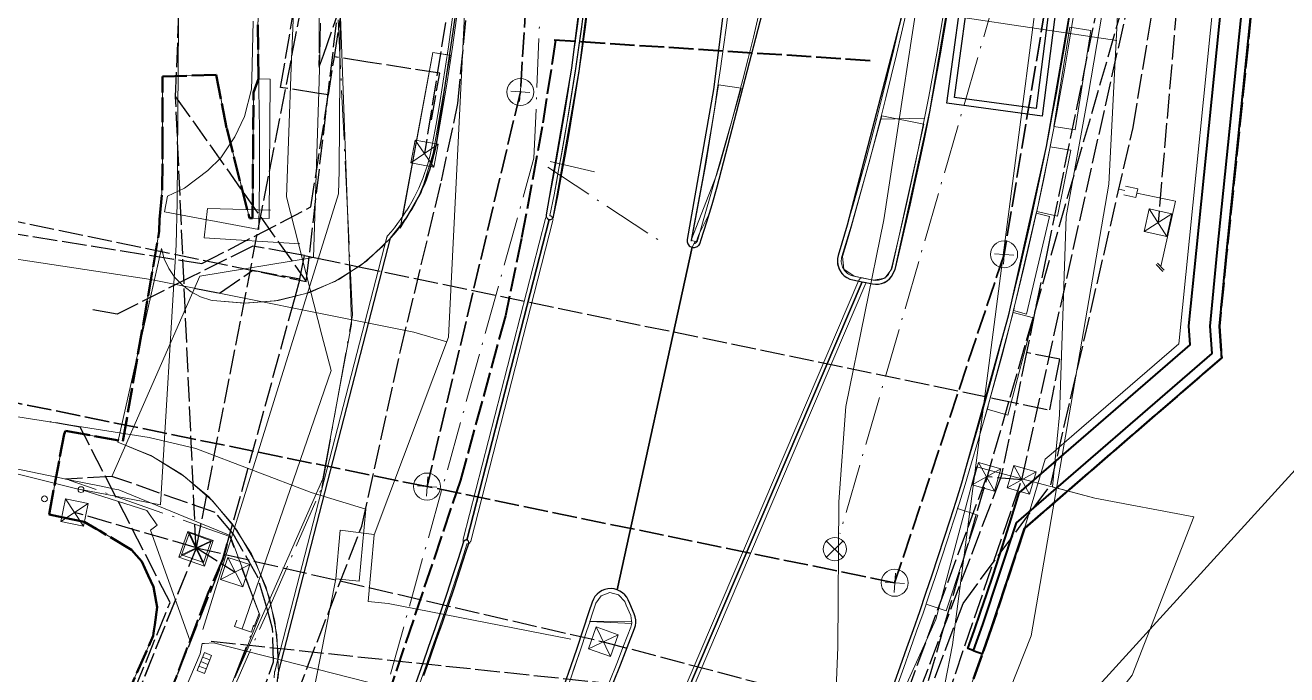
# Model space of a CAD drawing. Header units: metres. Extents: x 105014 to 106600, y 111320 to 118425.
# Drawn here: x 106093.2 to 106158.4, y 116009.6 to 116043.2 of the extents above; entities that cross this region are included whole.
import ezdxf

# ---------------------------------------------------------------- set-up
doc = ezdxf.new("R2010")
doc.units = ezdxf.units.M
doc.linetypes.add('DASHDOT', pattern=[3.556, 2.54, -0.508, 0, -0.508])
doc.linetypes.add('DASHED', pattern=[1.524, 1.27, -0.254])
for name, color, linetype, lineweight in [('00-BASE-LIMITE', 7, 'DASHED', 50), ('00-BASE-UE', 42, 'DASHED', 25), ('10-PAV-BOCACALLE', 9, 'CONTINUOUS', 13), ('10-PAV-CALZADA-BRT', 12, 'CONTINUOUS', 30), ('10-PAV-CALZADA-MIXTA', 8, 'CONTINUOUS', 30), ('10-PAV-SARDINEL', 252, 'CONTINUOUS', 13), ('20-EP-ZONA-DURA', 253, 'CONTINUOUS', 13), ('20-EP-ZONA-VERDE', 84, 'CONTINUOUS', 13), ('30-RED-ENEL-NODOS', 11, 'CONTINUOUS', 13), ('30-RED-ENEL-PROY', 1, 'DASHED', 25), ('30-RED-ETB-CAMARA', 151, 'CONTINUOUS', 13), ('30-RED-ETB-EXIST', 145, 'CONTINUOUS', 13), ('30-RED-ETB-PROY', 5, 'DASHED', 25), ('30-RED-MOVISTAR-CAMARA', 141, 'CONTINUOUS', 13), ('30-RED-MOVISTAR-PROY', 4, 'DASHED', 25), ('30-RED-VANTI-EXIST', 52, 'CONTINUOUS', 13), ('30-RED-VANTI-PROY', 2, 'DASHED', 25), ('30-RED-VANTI-RETIRO', 8, 'DASHDOT', 13), ('35-RH-ACUE-DOMICILIARIA', 152, 'CONTINUOUS', 9), ('35-RH-ACUE-MATRIZ-PJ', 150, 'DASHED', 40), ('35-RH-ACUE-MENOR-EXIST', 151, 'CONTINUOUS', 13), ('35-RH-ACUE-MENOR-PROY', 5, 'DASHED', 25), ('35-RH-ACUE-PJ-POZOS', 30, 'CONTINUOUS', 30), ('35-RH-PLUV-NODOS', 94, 'CONTINUOUS', 13), ('35-RH-PLUV-RETIRO', 8, 'DASHDOT', 13), ('35-RH-SUDS-ZONAS', 92, 'CONTINUOUS', 20), ('36-RH-SAN-COLECTOR-PROY', 6, 'DASHED', 35), ('36-RH-SAN-POZOS', 216, 'CONTINUOUS', 13), ('50-EST-MURO-CONTENCION', 34, 'CONTINUOUS', 40), ('60-PREDIAL-LOTE', 42, 'CONTINUOUS', 13)]:
    doc.layers.add(name, color=color, linetype=linetype, lineweight=lineweight)

# ---------------------------------------------------------------- blocks, each defined once
blk = doc.blocks.new('POSTE')
blk.add_circle((0, 0), 0.15)
blk = doc.blocks.new('CAJA_ENEL')
for p, q in [((-0.6, -0.6), (0.6, 0.6)), ((-0.6, 0.6), (0.6, -0.6))]:
    blk.add_line(p, q)
blk.add_lwpolyline([(-0.6, -0.6), (0.6, -0.6), (0.6, 0.6), (-0.6, 0.6)], close=True)
blk = doc.blocks.new('CAM_MOV_CS_276')
for p, q in [((-0.7, -0.7), (0.7, 0.7)), ((-0.7, 0.7), (0.7, -0.7))]:
    blk.add_line(p, q)
blk.add_lwpolyline([(-0.7, -0.7), (0.7, -0.7), (0.7, 0.7), (-0.7, 0.7)], close=True)
blk = doc.blocks.new('POZO_SAN')
for p, q in [((-0.5, 0), (0.5, 0)), ((0, -0.5), (0, 0.5))]:
    blk.add_line(p, q)
blk.add_circle((0, 0), 0.7)
blk = doc.blocks.new('POZO_PLUV')
for p, q in [((-0.42, -0.42), (0.42, 0.42)), ((-0.42, 0.42), (0.42, -0.42))]:
    blk.add_line(p, q)
blk.add_circle((0, 0), 0.6)
blk = doc.blocks.new('SUMIDERO')
for p, q in [((-0.25, -0.2), (-0.25, 0.2)), ((0, -0.2), (0, 0.2)), ((0.25, -0.2), (0.25, 0.2))]:
    blk.add_line(p, q)
blk.add_lwpolyline([(-0.5, -0.2), (0.5, -0.2), (0.5, 0.2), (-0.5, 0.2)], close=True)

msp = doc.modelspace()

# ---------------------------------------------------------------- linework, layer by layer
at = {"layer": '00-BASE-LIMITE'}
for points in [[(106154.3655, 116229.1179), (106153.7019, 116138.9795), (106153.4883, 116134.0007), (106153.6553, 116129.0427), (106154.0813, 116119.0099), (106153.9445, 116114.2991), (106157.3429, 116109.3175), (106157.0297, 116099.0699), (106156.7217, 116088.9849), (106157.1733, 116074.7187), (106157.2783, 116068.9017), (106157.0097, 116048.3165), (106155.2849, 116031.4089), (106154.9143, 116027.6511), (106155.0377, 116026.0231), (106144.8409, 116017.1951), (106143.1509, 116012.0663), (106141.4085, 116007.1649)], [(106097.1495, 116005.5549), (106099.8521, 116011.6569), (106099.8699, 116011.7897), (106099.8869, 116011.9169), (106099.9271, 116012.2173), (106100.0489, 116013.1267), (106099.9983, 116013.4039), (106099.8547, 116014.1907), (106099.5881, 116014.7731), (106099.4137, 116015.1539), (106099.2609, 116015.4879), (106098.9811, 116015.8053), (106098.7321, 116016.1041), (106097.0917, 116017.0723), (106096.8955, 116017.1879), (106096.2821, 116017.5501), (106095.1995, 116017.7751), (106094.4679, 116017.9271), (106095.2411, 116022.0653), (106095.3231, 116022.2535), (106098.2807, 116021.7057), (106100.1613, 116032.5647), (106100.1643, 116033.1667), (106100.3165, 116034.7693), (106100.3193, 116036.6817), (106100.3213, 116040.5547), (106103.0989, 116040.6525), (106103.6437, 116037.8795), (106104.8113, 116033.2423), (106104.9751, 116033.2401), (106105.0323, 116039.7399), (106105.2923, 116040.4371), (106105.2523, 116043.3843)]]:
    msp.add_lwpolyline(points, dxfattribs=at)
at = {"layer": '00-BASE-UE'}
for points in [[(106157.0097, 116048.3165), (106155.2849, 116031.4089), (106154.9143, 116027.6511), (106155.0377, 116026.0231), (106144.8409, 116017.1951), (106143.1509, 116012.0663), (106141.4085, 116007.1649)], [(106097.1495, 116005.5549), (106099.8521, 116011.6569), (106099.8699, 116011.7897), (106099.8869, 116011.9169), (106099.9271, 116012.2173), (106100.0489, 116013.1267), (106099.9983, 116013.4039), (106099.8547, 116014.1907), (106099.5881, 116014.7731), (106099.4137, 116015.1539), (106099.2609, 116015.4879), (106098.9811, 116015.8053), (106098.7321, 116016.1041), (106097.0917, 116017.0723), (106096.8955, 116017.1879), (106096.2821, 116017.5501), (106095.1995, 116017.7751), (106094.4679, 116017.9271), (106095.2411, 116022.0653), (106095.3231, 116022.2535), (106098.2807, 116021.7057), (106100.1613, 116032.5647), (106100.1643, 116033.1667), (106100.3165, 116034.7693), (106100.3193, 116036.6817), (106100.3213, 116040.5547), (106103.0989, 116040.6525), (106103.6437, 116037.8795), (106104.8113, 116033.2423), (106104.9751, 116033.2401), (106105.0323, 116039.7399), (106105.2923, 116040.4371), (106105.2523, 116043.3843)]]:
    msp.add_lwpolyline(points, dxfattribs=at)
at = {"layer": '10-PAV-BOCACALLE'}
msp.add_lwpolyline([(106106.3145, 116009.7581), (106106.2361, 116011.703), (106105.8443, 116013.6096), (106105.1493, 116015.4277), (106104.1696, 116017.1096), (106102.9308, 116018.611), (106101.4657, 116019.8924), (106099.8126, 116020.92), (106098.0151, 116021.6668), (106100.2695, 116031.6757), (106100.419, 116031.1386), (106100.6544, 116030.6331), (106100.9691, 116030.1728), (106101.3549, 116029.7702), (106101.8012, 116029.4361), (106102.2962, 116029.1794), (106102.8265, 116029.0071), (106102.9231, 116028.9904), (106104.6077, 116028.843), (106106.293, 116028.9816), (106107.9308, 116029.4021), (106109.4744, 116030.0926), (106110.8796, 116031.0333), (106112.1061, 116032.1974), (106106.3145, 116009.7581)], close=True, dxfattribs=at)
at = {"layer": '10-PAV-CALZADA-BRT'}
for points in [[(106113.8243, 116009.6019), (106114.1477, 116010.5111), (106114.4671, 116011.4209), (106114.7823, 116012.3313), (106115.0931, 116013.2427), (106115.3995, 116014.1547), (106115.7011, 116015.0677), (106115.9977, 116015.9815), (106116.1397, 116016.4267), (106116.145, 116016.45), (106116.1461, 116016.474), (106116.143, 116016.4977), (106116.1359, 116016.5205), (106116.125, 116016.5418), (106116.1105, 116016.5609), (106116.0929, 116016.5771), (106116.0728, 116016.59), (106116.0507, 116016.5993), (106120.296, 116033.1709), (106120.3268, 116033.1672), (106120.3577, 116033.1684), (106120.3882, 116033.1744), (106120.4172, 116033.185), (106120.4443, 116033.2001), (106120.4687, 116033.2193), (106120.4898, 116033.242), (106120.507, 116033.2678), (106120.52, 116033.2959), (106120.5285, 116033.3257), (106121.8473, 116040.8295), (106122.7993, 116048.3885)], [(106129.7649, 116047.6939), (106128.7842, 116039.8866), (106127.4291, 116032.1355), (106127.4225, 116032.0774), (106127.4258, 116032.019), (106127.4388, 116031.962), (106127.4612, 116031.9079), (106127.4923, 116031.8584), (106127.5314, 116031.8148), (106127.5771, 116031.7784), (106127.6284, 116031.7502), (106127.6836, 116031.731), (106123.8069, 116014.031), (106123.6526, 116014.0727), (106123.4936, 116014.0892), (106123.334, 116014.0802), (106123.1778, 116014.0459), (106123.0292, 116013.9871), (106122.8918, 116013.9054), (106122.7691, 116013.8028), (106122.6644, 116013.682), (106122.5803, 116013.5461), (106122.5189, 116013.3985), (106122.3533, 116012.8889), (106122.0407, 116011.9425), (106121.7237, 116010.9983), (106121.4023, 116010.0563), (106121.0769, 116009.1163)], [(106123.6245, 116009.2501), (106123.9761, 116010.1517), (106124.3269, 116011.0535), (106124.7055, 116012.0295), (106124.7501, 116012.1777), (106124.7713, 116012.3311), (106124.7685, 116012.4858), (106124.7419, 116012.6383), (106124.6921, 116012.7849), (106124.4613, 116013.3235), (106124.3791, 116013.5059), (106124.3014, 116013.645), (106124.2026, 116013.77), (106124.0851, 116013.8777), (106123.9521, 116013.9654), (106123.8068, 116014.0308), (106127.6837, 116031.7313), (106127.7413, 116031.7216), (106127.7998, 116031.7217), (106127.8574, 116031.7316), (106127.9125, 116031.7511), (106127.9636, 116031.7795), (106128.0092, 116031.8161), (106128.048, 116031.8598), (106128.0789, 116031.9094), (106128.1011, 116031.9635), (106128.1551, 116032.1359), (106128.4349, 116033.0431), (106128.7099, 116033.9513), (106128.9809, 116034.8651), (106131.6435, 116045.1355)], [(106138.4714, 116043.5923), (106135.6947, 116032.8837), (106135.4153, 116031.9421), (106135.2261, 116031.3163), (106135.1913, 116031.1537), (106135.184, 116030.9876), (106135.2042, 116030.8226), (106135.2516, 116030.6633), (106135.3247, 116030.514), (106135.4215, 116030.3788), (106135.5393, 116030.2616), (106135.675, 116030.1655), (106135.8247, 116030.0932), (106135.9843, 116030.0467), (106136.4708, 116029.948), (106126.7087, 116007.0643)]]:
    msp.add_lwpolyline(points, dxfattribs=at)
at = {"layer": '10-PAV-CALZADA-MIXTA'}
for points in [[(106106.0792, 116007.8343), (106106.3145, 116009.7581), (106112.1061, 116032.1974), (106112.943, 116033.2792), (106113.6244, 116034.465), (106114.1376, 116035.7328), (106114.4731, 116037.0587), (106115.9535, 116047.1041), (106116.1809, 116049.2355), (106116.3074, 116050.5608), (106116.4323, 116052.0035), (106116.6539, 116055.0049), (106116.8165, 116057.7713), (106116.9561, 116060.8329), (106117.0501, 116063.5687), (106117.1287, 116066.7131), (106117.1745, 116069.3401), (106117.2135, 116072.6421), (106117.2297, 116074.6263), (106117.2543, 116078.6185), (106119.1497, 116418.0944)], [(106122.4001, 116048.6157), (106121.4536, 116040.9824), (106120.1413, 116033.4035), (106120.1376, 116033.3727), (106120.1388, 116033.3418), (106120.1448, 116033.3114), (106120.1555, 116033.2823), (106120.1706, 116033.2553), (106120.1897, 116033.2309), (106120.2124, 116033.2099), (106120.2382, 116033.1926), (106120.2663, 116033.1796), (106120.2961, 116033.1712), (106116.0507, 116016.5993), (106116.0274, 116016.6046), (106116.0034, 116016.6057), (106115.9797, 116016.6027), (106115.9569, 116016.5955), (106115.9356, 116016.5846), (106115.9165, 116016.5701), (106115.9003, 116016.5525), (106115.8874, 116016.5324), (106115.8781, 116016.5103), (106115.8605, 116016.4554), (106115.6125, 116015.6797), (106115.3129, 116014.7595), (106115.0087, 116013.8409), (106114.6999, 116012.9237), (106114.3869, 116012.0079), (106114.0699, 116011.0937), (106113.7487, 116010.1807), (106113.4239, 116009.2691)], [(106126.7087, 116007.0643), (106136.4708, 116029.948), (106136.9895, 116029.8427), (106137.1484, 116029.8236), (106137.3084, 116029.8301), (106137.4652, 116029.862), (106137.615, 116029.9186), (106137.7538, 116029.9983), (106137.8781, 116030.0992), (106137.9847, 116030.2186), (106138.1593, 116030.5837), (106139.9566, 116038.7388), (106141.3513, 116046.9723)], [(106147.4932, 116045.7764), (106145.9713, 116036.9329), (106144.0012, 116028.1783), (106141.5881, 116019.5353), (106141.2939, 116018.5861), (106140.9921, 116017.6311), (106140.6857, 116016.6787), (106140.3747, 116015.7289), (106140.0593, 116014.7819), (106139.7399, 116013.8375), (106139.4165, 116012.8957), (106139.0893, 116011.9563), (106138.7585, 116011.0193), (106138.4243, 116010.0849), (106138.1265, 116009.2623)]]:
    msp.add_lwpolyline(points, dxfattribs=at)
at = {"layer": '10-PAV-SARDINEL'}
for points in [[(106113.4239, 116009.2691), (106113.7487, 116010.1807), (106114.0699, 116011.0937), (106114.3869, 116012.0079), (106114.6999, 116012.9237), (106115.0087, 116013.8409), (106115.3129, 116014.7595), (106115.6125, 116015.6797), (106115.8605, 116016.4554), (106115.8781, 116016.5103), (106115.8874, 116016.5324), (106115.9003, 116016.5525), (106115.9165, 116016.5701), (106115.9356, 116016.5846), (106115.9569, 116016.5955), (106115.9797, 116016.6027), (106116.0034, 116016.6057), (106116.0274, 116016.6046), (106116.0507, 116016.5993), (106120.2961, 116033.1712), (106120.2663, 116033.1796), (106120.2382, 116033.1926), (106120.2124, 116033.2099), (106120.1897, 116033.2309), (106120.1706, 116033.2553), (106120.1555, 116033.2823), (106120.1448, 116033.3114), (106120.1388, 116033.3418), (106120.1376, 116033.3727), (106120.1413, 116033.4035), (106120.3511, 116034.4822), (106120.5534, 116035.5623), (106120.7483, 116036.6438), (106120.9358, 116037.7267), (106121.1158, 116038.8107), (106121.2884, 116039.896), (106121.4536, 116040.9824), (106121.6112, 116042.07), (106121.7614, 116043.1586), (106121.9042, 116044.2482)], [(106122.1026, 116044.2229), (106121.9597, 116043.132), (106121.8093, 116042.042), (106121.6514, 116040.9531), (106121.4861, 116039.8653), (106121.3133, 116038.7787), (106121.133, 116037.6932), (106120.9453, 116036.6091), (106120.7501, 116035.5262), (106120.5475, 116034.4447), (106120.3391, 116033.373), (106120.3383, 116033.3657), (106120.3506, 116033.3636), (106120.3827, 116033.3515), (106120.4122, 116033.334), (106120.4383, 116033.3118), (106120.4603, 116033.2854), (106120.4774, 116033.2557), (106120.4891, 116033.2235), (106120.4952, 116033.1897), (106120.4954, 116033.1554), (106120.4898, 116033.1216), (106116.2444, 116016.5497), (106116.2338, 116016.5188), (106116.2182, 116016.49), (106116.1982, 116016.4641), (106116.1742, 116016.4419), (106116.1468, 116016.4239), (106116.1169, 116016.4106), (106116.0853, 116016.4024), (106116.0527, 116016.3995), (106116.051, 116016.3944), (106115.8029, 116015.6183), (106115.503, 116014.6971), (106115.1984, 116013.7776), (106114.8893, 116012.8595), (106114.5761, 116011.9428), (106114.2588, 116011.0278), (106113.9373, 116010.114), (106113.6122, 116009.2016)], [(106138.1265, 116009.2623), (106138.4243, 116010.0849), (106138.7585, 116011.0193), (106139.0893, 116011.9563), (106139.4165, 116012.8957), (106139.7399, 116013.8375), (106140.0593, 116014.7819), (106140.3747, 116015.7289), (106140.6857, 116016.6787), (106140.9921, 116017.6311), (106141.2939, 116018.5861), (106141.5881, 116019.5353), (106141.9242, 116020.6435), (106142.2529, 116021.7538), (106142.5744, 116022.8663), (106142.8885, 116023.9809), (106143.1954, 116025.0975), (106143.4948, 116026.2161), (106143.787, 116027.3366), (106144.0717, 116028.4591), (106144.3491, 116029.5833), (106144.6191, 116030.7094), (106144.8816, 116031.8373), (106145.1368, 116032.9668), (106145.3845, 116034.098), (106145.6248, 116035.2308), (106145.8577, 116036.3651), (106146.0831, 116037.501), (106146.301, 116038.6383), (106146.5114, 116039.777), (106146.7144, 116040.9171), (106146.9098, 116042.0585), (106147.0978, 116043.2011), (106147.2783, 116044.3449)], [(106147.4759, 116044.3145), (106147.2953, 116043.1693), (106147.1071, 116042.0254), (106146.9114, 116040.8825), (106146.7082, 116039.7413), (106146.4975, 116038.6013), (106146.2794, 116037.4627), (106146.0537, 116036.3256), (106145.8206, 116035.19), (106145.5801, 116034.0559), (106145.3321, 116032.9234), (106145.0766, 116031.7926), (106144.8137, 116030.6635), (106144.5435, 116029.5361), (106144.2658, 116028.4106), (106143.9807, 116027.2868), (106143.6882, 116026.165), (106143.3884, 116025.0451), (106143.0812, 116023.9273), (106142.7667, 116022.8114), (106142.4449, 116021.6977), (106142.1157, 116020.5861), (106141.7793, 116019.4767), (106141.4848, 116018.5264), (106141.1827, 116017.5703), (106140.876, 116016.617), (106140.5647, 116015.6662), (106140.249, 116014.7183), (106139.9293, 116013.773), (106139.6056, 116012.8303), (106139.2781, 116011.8901), (106138.947, 116010.9523), (106138.6125, 116010.0172), (106138.3161, 116009.1984)], [(106106.0991, 116009.4744), (106106.1148, 116009.7688), (106106.1175, 116009.7928), (106106.1208, 116009.8081), (106111.9124, 116032.2474), (106111.9222, 116032.276), (106111.9362, 116032.3027), (106111.9539, 116032.3272), (106112.1328, 116032.534), (106112.3011, 116032.7395), (106112.4664, 116032.9532), (106112.6231, 116033.1678), (106112.777, 116033.3908), (106112.9188, 116033.6088), (106112.9215, 116033.6131), (106112.9244, 116033.6178), (106113.0628, 116033.844), (106113.1962, 116034.076), (106113.3238, 116034.3131), (106113.4444, 116034.5522), (106113.5583, 116034.7944), (106113.6662, 116035.0413), (106113.7659, 116035.2874), (106113.7678, 116035.2924), (106113.8609, 116035.5419), (106113.9475, 116035.7951), (106114.0272, 116036.0503), (106114.1005, 116036.3099), (106114.1655, 116036.5666), (106114.1668, 116036.572), (106114.225, 116036.8322), (106114.2765, 116037.0954), (106114.454, 116038.093), (106114.625, 116039.0927), (106114.7894, 116040.0936), (106114.9472, 116041.0955), (106115.0984, 116042.0984), (106115.243, 116043.1023), (106115.3809, 116044.1071)], [(106115.5791, 116044.0805), (106115.441, 116043.0744), (106115.2962, 116042.0692), (106115.1449, 116041.0649), (106114.9869, 116040.0617), (106114.8222, 116039.0596), (106114.651, 116038.0586), (106114.4731, 116037.0587), (106114.4206, 116036.79), (106114.3607, 116036.5229), (106114.2936, 116036.2575), (106114.2192, 116035.9941), (106114.1376, 116035.7328), (106114.049, 116035.4738), (106113.9532, 116035.2173), (106113.8505, 116034.9636), (106113.7409, 116034.7128), (106113.6244, 116034.465), (106113.5012, 116034.2206), (106113.3714, 116033.9796), (106113.235, 116033.7422), (106113.0921, 116033.5087), (106112.943, 116033.2792), (106112.7876, 116033.0538), (106112.6261, 116032.8328), (106112.4586, 116032.6163), (106112.2852, 116032.4044), (106112.1061, 116032.1974), (106106.3145, 116009.7581), (106106.2986, 116009.46)], [(106122.3003, 116044.0633), (106122.1568, 116042.9843), (106122.0058, 116041.9064), (106121.8473, 116040.8295), (106121.6813, 116039.7537), (106121.5078, 116038.6791), (106121.3268, 116037.6057), (106121.1384, 116036.5337), (106120.9426, 116035.4629), (106120.7392, 116034.3936), (106120.5285, 116033.3257), (106120.52, 116033.2959), (106120.507, 116033.2678), (106120.4898, 116033.242), (106120.4845, 116033.2363), (106120.4718, 116033.2656), (106120.4545, 116033.2926), (106120.4332, 116033.3164), (106120.4083, 116033.3365), (106120.3805, 116033.3524), (106120.3506, 116033.3636), (106120.3383, 116033.3657), (106120.3391, 116033.373), (106120.5475, 116034.4447), (106120.6872, 116035.1902), (106120.746, 116035.4996), (106120.7508, 116035.5261), (106120.9416, 116036.569), (106121.1297, 116037.6397), (106121.3105, 116038.7117), (106121.4838, 116039.7849), (106121.6495, 116040.8593), (106121.8078, 116041.935), (106121.9586, 116043.0114), (106122.102, 116044.089)], [(106126.5247, 116007.1428), (106136.2868, 116030.0265), (106136.3029, 116030.0566), (106136.3238, 116030.0836), (106136.349, 116030.1067), (106136.3778, 116030.1251), (106136.4093, 116030.1383), (106136.4426, 116030.146), (106136.4767, 116030.1479), (106136.5106, 116030.144), (106137.024, 116030.0398), (106137.098, 116030.0281), (106137.167, 116030.0233), (106137.235, 116030.0244), (106137.3038, 116030.0314), (106137.372, 116030.0444), (106137.4379, 116030.063), (106137.5025, 116030.0874), (106137.5645, 116030.1172), (106137.6243, 116030.1526), (106137.6801, 116030.1924), (106137.7331, 116030.2376), (106137.7815, 116030.2868), (106137.815, 116030.3272), (106137.9697, 116030.6508), (106138.2335, 116031.737), (106138.4944, 116032.8444), (106138.7479, 116033.9531), (106138.994, 116035.0637), (106139.2326, 116036.1759), (106139.4637, 116037.2896), (106139.6874, 116038.4049), (106139.9036, 116039.5217), (106140.1124, 116040.6399), (106140.3136, 116041.7595), (106140.5073, 116042.8804), (106140.6935, 116044.0026)], [(106140.8909, 116043.9704), (106140.7045, 116042.8469), (106140.5105, 116041.7247), (106140.3091, 116040.6038), (106140.1001, 116039.4843), (106139.8836, 116038.3662), (106139.6597, 116037.2496), (106139.4282, 116036.1345), (106139.1893, 116035.021), (106138.943, 116033.9091), (106138.6892, 116032.7989), (106138.4279, 116031.6904), (106138.1593, 116030.5837), (106137.9847, 116030.2186), (106137.9297, 116030.1522), (106137.8691, 116030.0907), (106137.8035, 116030.0347), (106137.7333, 116029.9846), (106137.659, 116029.9407), (106137.5813, 116029.9034), (106137.5006, 116029.8729), (106137.4175, 116029.8495), (106137.3328, 116029.8334), (106137.247, 116029.8245), (106137.1608, 116029.8232), (106137.0747, 116029.8292), (106136.9895, 116029.8427), (106136.4708, 116029.948), (106126.7087, 116007.0643)], [(106138.7501, 116043.9211), (106138.4967, 116042.8035), (106138.2361, 116041.6876), (106137.968, 116040.5734), (106137.6926, 116039.4611), (106137.4099, 116038.3507), (106137.1198, 116037.242), (106136.8224, 116036.1353), (106136.5177, 116035.0306), (106136.2058, 116033.928), (106135.8866, 116032.8274), (106135.6069, 116031.8847), (106135.4193, 116031.2643), (106135.4003, 116031.1901), (106135.389, 116031.1209), (106135.3838, 116031.0519), (106135.3847, 116030.9815), (106135.3918, 116030.9114), (106135.4047, 116030.843), (106135.4239, 116030.7753), (106135.4485, 116030.7106), (106135.4792, 116030.6471), (106135.5154, 116030.5865), (106135.556, 116030.5303), (106135.602, 116030.4772), (106135.6524, 116030.4283), (106135.7062, 116030.3846), (106135.7653, 116030.3447), (106135.8257, 116030.3112), (106135.8896, 116030.2827), (106135.9555, 116030.26), (106136.0293, 116030.2416), (106136.5106, 116030.144), (106136.4767, 116030.1479), (106136.4426, 116030.146), (106136.4093, 116030.1383), (106136.3778, 116030.1251), (106136.349, 116030.1067), (106136.3238, 116030.0836), (106136.3029, 116030.0566), (106136.2868, 116030.0265), (106136.2706, 116029.9886), (106135.9843, 116030.0467), (106135.8993, 116030.0679), (106135.8165, 116030.0964), (106135.7365, 116030.132), (106135.66, 116030.1745), (106135.5874, 116030.2235), (106135.5194, 116030.2787), (106135.4565, 116030.3397), (106135.3992, 116030.4059), (106135.3479, 116030.4769), (106135.303, 116030.552), (106135.2649, 116030.6309), (106135.2338, 116030.7127), (106135.2099, 116030.797), (106135.1936, 116030.883), (106135.1848, 116030.9702), (106135.1837, 116031.0577), (106135.1903, 116031.145), (106135.2044, 116031.2315), (106135.2261, 116031.3163), (106135.4153, 116031.9421), (106135.6947, 116032.8837), (106136.0135, 116033.983), (106136.3251, 116035.0844), (106136.6294, 116036.1878), (106136.9265, 116037.2932), (106137.2162, 116038.4006), (106137.4986, 116039.5098), (106137.7737, 116040.6208), (106138.0414, 116041.7337), (106138.3018, 116042.8483), (106138.5549, 116043.9646)], [(106113.6122, 116009.2016), (106113.9373, 116010.114), (106114.2588, 116011.0278), (106114.5761, 116011.9428), (106114.8893, 116012.8595), (106115.1984, 116013.7776), (106115.503, 116014.6971), (106115.8029, 116015.6183), (106116.051, 116016.3944), (106116.0527, 116016.3995), (106116.0819, 116016.402), (106116.1103, 116016.4088), (106116.1375, 116016.4197), (106115.9977, 116015.9815), (106115.7011, 116015.0677), (106115.3995, 116014.1547), (106115.0931, 116013.2427), (106114.7823, 116012.3313), (106114.4671, 116011.4209), (106114.1477, 116010.5111), (106113.8243, 116009.6019)]]:
    msp.add_lwpolyline(points, dxfattribs=at)
for points in [[(106120.296, 116033.1709), (106116.0507, 116016.5993), (106116.0274, 116016.6046), (106116.0034, 116016.6057), (106115.9797, 116016.6027), (106115.9569, 116016.5955), (106115.9356, 116016.5846), (106115.9165, 116016.5701), (106115.9003, 116016.5525), (106115.8874, 116016.5324), (106115.8781, 116016.5103), (106115.8758, 116016.503), (106115.8628, 116016.5309), (106115.8537, 116016.5646), (106115.8507, 116016.5993), (106115.8537, 116016.634), (106115.857, 116016.6489), (106120.1023, 116033.2205), (106120.1081, 116033.2393), (106120.1228, 116033.2709), (106120.1428, 116033.2995), (106120.1475, 116033.3042), (106120.1555, 116033.2823), (106120.1706, 116033.2553), (106120.1897, 116033.2309), (106120.2124, 116033.2099), (106120.2382, 116033.1926), (106120.2663, 116033.1796), (106120.296, 116033.1709)], [(106127.8403, 116031.7276), (106127.7881, 116031.7209), (106127.7355, 116031.7221), (106127.6837, 116031.7312), (106127.7794, 116031.9214), (106127.7996, 116031.924), (106127.821, 116031.9302), (106127.8413, 116031.9395), (106127.8595, 116031.9516), (106127.8763, 116031.9668), (106127.8902, 116031.9838), (106127.9015, 116032.0029), (106127.9124, 116032.0302), (106127.9641, 116032.1953), (106128.0383, 116032.436), (106128.5724, 116033.4972), (106128.4349, 116033.0431), (106128.1551, 116032.1359), (106128.1011, 116031.9635), (106128.0816, 116031.9146), (106128.0549, 116031.8693), (106128.0216, 116031.8285), (106127.9826, 116031.7932), (106127.9387, 116031.7642), (106127.8909, 116031.7422), (106127.8403, 116031.7276)], [(106126.8373, 116006.9111), (106126.8147, 116006.8953), (106126.8156, 116006.9036), (106126.8137, 116006.9329), (106126.8068, 116006.9613), (106126.795, 116006.9882), (106126.7788, 116007.0126), (106126.7586, 116007.0339), (106126.735, 116007.0513), (106126.7087, 116007.0643), (106136.4708, 116029.948), (106136.6664, 116029.9083), (106136.6587, 116029.8796), (106136.6548, 116029.8695), (106126.8927, 116006.9858), (106126.8819, 116006.9643), (106126.8619, 116006.9357), (106126.8373, 116006.9111)], [(106121.5915, 116009.9913), (106121.4287, 116009.5212), (106121.9132, 116010.9342), (106121.5915, 116009.9913)]]:
    msp.add_lwpolyline(points, close=True, dxfattribs=at)
at = {"layer": '20-EP-ZONA-DURA'}
for points in [[(106153.5517, 116085.9219), (106153.5183, 116080.7225), (106153.5173, 116080.6103), (106153.4615, 116075.4117), (106153.4587, 116075.2843), (106153.3487, 116070.0871), (106152.8533, 116059.3415), (106155.0769, 116059.1601), (106155.0103, 116048.4243), (106152.8193, 116026.7489), (106147.4177, 116022.0713), (106146.2217, 116021.0361), (106145.9095, 116020.7751), (106144.8409, 116017.1951), (106144.8362, 116017.1809), (106143.1509, 116012.0663), (106141.4085, 116007.1649)], [(106122.102, 116044.089), (106121.9586, 116043.0114), (106121.8078, 116041.935), (106121.6495, 116040.8593), (106121.4838, 116039.7849), (106121.3105, 116038.7117), (106121.1297, 116037.6397), (106120.9416, 116036.569), (106120.9416, 116036.569), (106120.7508, 116035.5261), (106120.9453, 116036.6091), (106121.133, 116037.6932), (106121.3133, 116038.7787), (106121.4861, 116039.8653), (106121.6514, 116040.9531), (106121.8093, 116042.042), (106121.9597, 116043.132), (106122.1026, 116044.2229)], [(106131.1086, 116043.7041), (106130.845, 116042.5995), (106130.5738, 116041.4967), (106130.295, 116040.3959), (106130.0088, 116039.2969), (106129.7151, 116038.2), (106129.4138, 116037.105), (106129.1052, 116036.0122), (106128.9471, 116035.4668), (106127.6266, 116032.1031), (106127.6266, 116032.1031), (106127.8419, 116033.2009), (106128.051, 116034.3069), (106128.2525, 116035.4144), (106128.4463, 116036.523), (106128.6325, 116037.6331), (106128.8111, 116038.7444), (106128.982, 116039.8569), (106129.1453, 116040.9706), (106129.3009, 116042.0853), (106129.4489, 116043.2012), (106129.5892, 116044.318)], [(106115.3809, 116044.1071), (106115.243, 116043.1023), (106115.0984, 116042.0984), (106115.0351, 116041.6782), (106114.2867, 116041.7935), (106112.7366, 116033.3322), (106112.6231, 116033.1678), (106112.4664, 116032.9532), (106112.3011, 116032.7395), (106112.1328, 116032.534), (106111.9539, 116032.3272), (106111.9362, 116032.3027), (106111.9222, 116032.276), (106111.9124, 116032.2474), (106111.8204, 116031.8908), (106110.6025, 116030.8206), (106109.2276, 116029.9613), (106107.732, 116029.3355), (106106.1549, 116028.9596), (106104.5377, 116028.8436), (106102.9231, 116028.9904), (106102.8265, 116029.0071), (106102.2962, 116029.1794), (106101.8012, 116029.4361), (106101.3549, 116029.7702), (106100.9691, 116030.1728), (106100.6544, 116030.6331), (106100.419, 116031.1386), (106100.2695, 116031.6757), (106099.1352, 116026.6398), (106100.1613, 116032.5647), (106100.1643, 116033.1667), (106100.3165, 116034.7693), (106100.3193, 116036.6817), (106100.3213, 116040.5547), (106103.0989, 116040.6525), (106103.6437, 116037.8795), (106104.8113, 116033.2423), (106104.9751, 116033.2389), (106105.8353, 116033.2281), (106105.8797, 116040.4259), (106105.2906, 116040.4326), (106105.2923, 116040.4371), (106105.2523, 116043.3843)], [(106138.3161, 116009.1984), (106138.6125, 116010.0172), (106138.947, 116010.9523), (106139.2781, 116011.8901), (106139.6056, 116012.8303), (106139.7623, 116013.2871), (106140.8073, 116012.9431), (106142.4331, 116017.8825), (106141.3899, 116018.2259), (106141.4848, 116018.5264), (106141.7793, 116019.4767), (106142.1157, 116020.5861), (106142.4449, 116021.6977), (106142.7667, 116022.8114), (106142.9686, 116023.5279), (106142.9267, 116023.3701), (106143.9793, 116023.0559), (106145.3153, 116028.0813), (106144.2539, 116028.3635), (106144.2658, 116028.4106), (106144.3067, 116028.5766), (106144.2795, 116028.4601), (106144.9519, 116028.2689), (106146.1375, 116033.3319), (106145.4573, 116033.4911), (106145.4787, 116033.5889), (106146.5497, 116033.3379), (106147.2433, 116036.7577), (106146.1721, 116036.9223), (106146.2794, 116037.4627), (106146.4975, 116038.6013), (106146.7082, 116039.7413), (106146.9114, 116040.8825), (106147.1071, 116042.0254), (106147.2953, 116043.1693), (106147.4179, 116043.9417)], [(106097.1495, 116005.5549), (106099.8521, 116011.6569), (106099.8699, 116011.7897), (106099.8869, 116011.9169), (106099.9271, 116012.2173), (106100.0489, 116013.1267), (106099.9983, 116013.4039), (106099.8547, 116014.1907), (106099.5881, 116014.7731), (106099.4137, 116015.1539), (106099.2609, 116015.4879), (106098.9811, 116015.8053), (106098.7321, 116016.1041), (106097.0917, 116017.0723), (106096.8955, 116017.1879), (106096.2821, 116017.5501), (106095.1995, 116017.7751), (106094.4679, 116017.9271), (106095.2411, 116022.0653), (106095.3231, 116022.2535), (106098.0341, 116021.7514), (106098.0151, 116021.6668), (106099.7212, 116020.9663), (106101.2999, 116020.0127), (106102.7137, 116018.8283), (106103.9294, 116017.4413), (106104.9181, 116015.8844), (106105.6566, 116014.1944), (106106.1273, 116012.4111), (106106.3192, 116010.5768), (106106.1208, 116009.8081), (106106.1175, 116009.7928), (106106.1148, 116009.7688), (106106.0991, 116009.4744)]]:
    msp.add_lwpolyline(points, dxfattribs=at)
for points in [[(106137.4099, 116038.3507), (106137.4263, 116038.415), (106137.6926, 116039.4611), (106137.968, 116040.5734), (106138.2361, 116041.6876), (106138.4967, 116042.8035), (106138.7501, 116043.9211), (106138.9961, 116045.0403), (106139.2347, 116046.1612), (106139.4659, 116047.2834), (106139.5526, 116047.7192), (106141.2219, 116047.4835), (106141.207, 116047.3762), (106141.0434, 116046.2505), (106140.8722, 116045.1259), (106140.6935, 116044.0026), (106140.5073, 116042.8804), (106140.3136, 116041.7595), (106140.1124, 116040.6399), (106139.9036, 116039.5217), (106139.6874, 116038.4049), (106137.4099, 116038.3507)], [(106127.6533, 116032.1158), (106127.6237, 116032.057), (106127.6232, 116032.0745), (106127.6266, 116032.1031), (106127.6731, 116032.2214), (106127.6533, 116032.1158)], [(106127.7996, 116031.924), (106127.7794, 116031.9214), (106127.8391, 116032.0401), (106127.9093, 116032.0225), (106127.9015, 116032.0029), (106127.8902, 116031.9838), (106127.8763, 116031.9668), (106127.8595, 116031.9516), (106127.8413, 116031.9395), (106127.821, 116031.9302), (106127.7996, 116031.924)], [(106120.603, 116007.1753), (106120.615, 116007.2089), (106120.9363, 116008.1119), (106121.2658, 116009.0505), (106121.4287, 116009.5212), (106121.5915, 116009.9913), (106121.9132, 116010.9342), (106122.2305, 116011.8793), (106122.4066, 116012.4124), (106124.5725, 116012.3783), (106124.5726, 116012.3709), (106124.5679, 116012.3021), (106124.5572, 116012.2334), (106124.541, 116012.1673), (106124.5178, 116012.0986), (106124.1405, 116011.1259), (106123.7898, 116010.2243), (106123.4382, 116009.3229), (106123.0859, 116008.4216), (106122.7331, 116007.5207), (106122.4869, 116006.8929), (106120.603, 116007.1753)]]:
    msp.add_lwpolyline(points, close=True, dxfattribs=at)
at = {"layer": '20-EP-ZONA-VERDE'}
for points in [[(106115.1761, 116041.6565), (106114.3093, 116036.5967), (106113.6786, 116034.5589), (106112.6045, 116032.7155), (106114.2867, 116041.7935), (106115.1761, 116041.6565)], [(106105.8797, 116040.4259), (106105.8353, 116033.2281), (106104.9751, 116033.2377), (106105.0105, 116037.2737), (106105.0323, 116039.7399), (106105.2899, 116040.4329), (106105.8797, 116040.4259)], [(106130.2073, 116039.9557), (106127.9391, 116032.0151), (106127.6481, 116032.0879), (106128.3839, 116036.0213), (106129.0465, 116040.1263), (106130.2073, 116039.9557)], [(106139.6515, 116038.0991), (106137.9883, 116030.6247), (106137.6395, 116030.1401), (106137.0525, 116030.0319), (106136.0473, 116030.2359), (106135.5195, 116030.6097), (106135.4407, 116031.2517), (106135.6301, 116031.8777), (106135.9097, 116032.8203), (106137.4805, 116038.5283), (106139.6515, 116038.0991)], [(106147.2433, 116036.7577), (106146.5497, 116033.3379), (106145.4787, 116033.5889), (106146.1657, 116036.9233), (106147.2433, 116036.7577)], [(106146.1375, 116033.3319), (106144.9519, 116028.2689), (106144.2795, 116028.4601), (106145.4573, 116033.4911), (106146.1375, 116033.3319)], [(106145.3153, 116028.0813), (106143.9793, 116023.0559), (106142.9267, 116023.3701), (106144.2539, 116028.3635), (106145.3153, 116028.0813)], [(106124.1971, 116013.4233), (106124.2783, 116013.2431), (106124.5083, 116012.7061), (106124.5667, 116012.2903), (106122.4019, 116012.3979), (106122.5435, 116012.8267), (106122.7091, 116013.3367), (106122.9813, 116013.723), (106123.4237, 116013.8882), (106123.8822, 116013.7751), (106124.1971, 116013.4233)]]:
    msp.add_lwpolyline(points, close=True, dxfattribs=at)
at = {"layer": '30-RED-ENEL-PROY'}
for points in [[(106153.8903, 116057.8793), (106151.7445, 116033.0047)], [(106102.0789, 116016.2017), (106109.3885, 116053.8799)], [(106115.1817, 116044.8531), (106113.8599, 116036.5731)], [(106144.7037, 116019.7137), (106150.2667, 116044.5823)], [(106142.8843, 116019.8731), (106130.1649, 115985.2917)], [(106140.2889, 116006.8073), (106144.7037, 116019.7137)], [(106144.7037, 116019.7137), (106142.8843, 116019.8731)], [(106102.0789, 116016.2017), (106095.7829, 116018.0259)], [(106094.8731, 115998.2559), (106102.0789, 116016.2017)], [(106102.0789, 116016.2017), (106123.0935, 116011.3435)], [(106102.0789, 116016.2017), (106104.0869, 116014.9475)], [(106123.0935, 116011.3435), (106140.2889, 116006.8073)]]:
    msp.add_lwpolyline(points, dxfattribs=at)
at = {"layer": '30-RED-ETB-EXIST'}
for points in [[(106102.416, 116011.983), (106109.417, 116034.488), (106109.454, 116035.682), (106109.929, 116105.923)], [(106096.117, 116019.208), (106100.222, 116018.429), (106101.034, 116031.865), (106101.088, 116034.066), (106101.459, 116084.691)], [(106139.41, 116007.301), (106140.329, 116007.12), (106141.129, 116011.194), (106148.753, 116069.876), (106148.768, 116070.473)], [(106075.079, 116024.536), (106075.598, 116024.317), (106095.908, 116019.241), (106096.117, 116019.208)], [(106143.449, 116004.037), (106143.802, 116003.716), (106160.048, 116021.572)], [(106101.733, 116011.42), (106099.713, 116017.117), (106100.053, 116017.368), (106099.514, 116018.128), (106096.117, 116019.208)], [(106096.117, 116019.208), (106099.517, 116018.137), (106096.117, 116019.208)], [(106065.611, 115906.283), (106066.869, 115917.103), (106069.659, 115930.046), (106072.06, 115937.279), (106072.685, 115939.39), (106088.084, 115977.453), (106088.596, 115978.549), (106102.275, 116010.72), (106102.377, 116011.251), (106102.49, 116011.262), (106102.957, 116011.283), (106138.557, 116002.215), (106139.138, 116002.01)]]:
    msp.add_lwpolyline(points, dxfattribs=at)
at = {"layer": '30-RED-ETB-PROY'}
for points in [[(106139.41, 116007.301), (106139.475, 116007.883), (106151.737, 116050.504), (106151.651, 116051.073)], [(106102.84, 116011.376), (106139.006, 116007.536), (106139.41, 116007.301)]]:
    msp.add_lwpolyline(points, dxfattribs=at)
at = {"layer": '30-RED-MOVISTAR-PROY'}
for points in [[(106107.7523, 116029.9667), (106111.0121, 116057.8853), (106113.0852, 116206.0403)], [(106101.0052, 116039.5129), (106104.5849, 116133.6271), (106111.3849, 116194.5017)], [(106102.0591, 116016.1463), (106101.0052, 116039.5129)], [(106101.0052, 116039.5129), (106107.7523, 116029.9667)], [(106071.0943, 116037.5633), (106107.7523, 116029.9667)], [(106094.8817, 115998.2627), (106102.0591, 116016.1463)]]:
    msp.add_lwpolyline(points, dxfattribs=at)
at = {"layer": '30-RED-VANTI-EXIST'}
for points in [[(106109.5006, 116044.1275), (106109.8787, 116033.6518)], [(106108.4526, 116041.6574), (106108.4923, 116043.3157)], [(106108.4394, 116041.1077), (106108.4526, 116041.6574)], [(106108.4151, 116040.3165), (106108.4365, 116040.9871)], [(106108.4365, 116040.9871), (106108.4394, 116041.1077)], [(106097.9827, 116020.5105), (106102.2563, 116030.2411), (106108.1235, 116031.2053), (106108.4151, 116040.3165)], [(106109.8787, 116033.6518), (106110.086, 116027.9076)], [(106095.356, 116019.7491), (106072.5265, 116024.4929), (106042.6913, 116030.7239)], [(106110.086, 116027.9076), (106110.0911, 116027.7645), (106109.352, 116023.7787)], [(106109.352, 116023.7787), (106108.6081, 116019.7675), (106105.6941, 116013.1595)], [(106097.7121, 116019.8943), (106097.9827, 116020.5105)], [(106095.4963, 116019.7199), (106095.356, 116019.7491)], [(106097.166, 116019.3801), (106095.4963, 116019.7199)], [(106097.8672, 116019.2374), (106097.166, 116019.3801)], [(106104.07, 116009.4765), (106105.3555, 116012.7129), (106103.8227, 116016.8363), (106098.0659, 116019.1969), (106097.8672, 116019.2374)], [(106105.6941, 116013.1595), (106104.07, 116009.4765)]]:
    msp.add_lwpolyline(points, dxfattribs=at)
at = {"layer": '30-RED-VANTI-PROY'}
for points in [[(106103.243, 115998.3375), (106104.4069, 116001.2651), (106105.1679, 116002.3461), (106105.9229, 116004.1047), (106106.1161, 116005.6439), (106110.6147, 116017.3117), (106112.6191, 116026.3823), (106114.7401, 116035.1717), (106115.5765, 116039.1561), (106116.4211, 116047.7795), (106116.8895, 116049.3205), (106117.0524, 116051.2794)], [(106108.6367, 116041.6691), (106109.3874, 116043.8053)], [(106108.4394, 116041.1077), (106108.6367, 116041.6691)], [(106108.4165, 116041.0425), (106108.4394, 116041.1077)], [(106095.356, 116019.7491), (106095.3209, 116019.7469)], [(106097.7121, 116019.8943), (106095.356, 116019.7491)], [(106105.6941, 116013.1595), (106105.2581, 116014.6839), (106103.9775, 116016.9193), (106103.0505, 116018.0197), (106097.7121, 116019.8943)], [(106102.7351, 116001.0715), (106106.0671, 116010.3013), (106106.0153, 116012.0365), (106105.7593, 116012.9318)], [(106105.7593, 116012.9318), (106105.6941, 116013.1595)]]:
    msp.add_lwpolyline(points, dxfattribs=at)
at = {"layer": '30-RED-VANTI-RETIRO'}
for points in [[(106108.4509, 116055.2983), (106108.4099, 116041.6547)], [(106109.8787, 116033.6518), (106109.3874, 116043.8053)], [(106108.4099, 116041.6547), (106108.4083, 116041.1193)], [(106110.086, 116027.9076), (106110.1415, 116028.2199), (106109.8787, 116033.6518)], [(106109.352, 116023.7787), (106110.086, 116027.9076)], [(106105.7593, 116012.9318), (106108.5579, 116019.3121), (106109.352, 116023.7787)], [(106103.7374, 116008.7223), (106105.3151, 116012.7971), (106103.7983, 116016.7921), (106095.5107, 116019.6901)], [(106102.4054, 116005.2848), (106105.7593, 116012.9318)]]:
    msp.add_lwpolyline(points, dxfattribs=at)
at = {"layer": '35-RH-ACUE-DOMICILIARIA'}
for points in [[(106149.7204, 116034.7347), (106150.0223, 116034.6702)], [(106150.0702, 116034.8945), (106150.6961, 116034.761), (106150.6004, 116034.3124), (106149.9745, 116034.446)], [(106150.6482, 116034.5367), (106152.6465, 116034.1104), (106151.8908, 116030.732)], [(106151.6441, 116030.8426), (106151.9881, 116030.4798)], [(106151.7188, 116030.9134), (106152.0628, 116030.5506)]]:
    msp.add_lwpolyline(points, dxfattribs=at)
at = {"layer": '35-RH-ACUE-MATRIZ-PJ'}
for points in [[(106120.6231, 116042.4318), (106119.9424, 116037.9633), (106118.8692, 116032.1853), (106118.0405, 116028.185), (106115.7113, 116019.695), (106111.1598, 116006.1643), (106107.2887, 116007.4665)], [(106136.8761, 116041.3772), (106120.5498, 116042.4366)], [(106103.6569, 116016.3961), (106103.4479, 116015.6356), (106102.6815, 116013.8975), (106101.0492, 116009.5653), (106098.4917, 116003.3688)]]:
    msp.add_lwpolyline(points, dxfattribs=at)
at = {"layer": '35-RH-ACUE-MENOR-EXIST'}
for points in [[(106150.5, 116332.35), (106150.14, 116318.2), (106150.09, 116316.36), (106149.21, 116281.69), (106150.3, 116221.11), (106151.4, 116196.3), (106150.67, 116172.94), (106149.94, 116124.77), (106151.4, 116078.06), (106149.21, 116035), (106145.19, 116011.65), (106138.26, 115994.13), (106126.21, 115971.87), (106118.91, 115957.64), (106109.79, 115937.2), (106106.5, 115911.66), (106102.51, 115884.52), (106100.5346, 115872.3744), (106099.41, 115865.46), (106097.31, 115828.21), (106095.13, 115790.53)], [(106117.71, 116239.7), (106117.47, 116220.39), (106115.0361, 116216.6973), (106114.3054, 116215.3542), (106106.97, 116041.02)], [(106134.9498, 116004.6124), (106135.2069, 116011.0642), (106135.2583, 116018.572), (106135.6186, 116023.5087), (106137.5781, 116033.1577), (106139.8425, 116047.9162), (106143.6036, 116072.5795), (106144.2778, 116076.784), (106144.2264, 116079.7666), (106143.8661, 116101.7758), (106143.1482, 116127.5242), (106143.5099, 116136.9634), (106144.1275, 116150.6935), (106144.9009, 116170.3728), (106145.982, 116189.2279), (106146.2393, 116198.4841), (106147.167, 116209.3627), (106147.6817, 116221.4472)], [(106110.9522, 116013.4303), (106111.2526, 116016.878), (106115.0946, 116027.0877), (106116.0339, 116045.8722), (106127.675, 116044.8746), (106137.1698, 116044.2718), (106149.6106, 116042.4202)], [(106106.97, 116041.02), (106106.7277, 116034.3346), (106108.5639, 116027.1851), (106109.03, 116025.37), (106104.4471, 116012.017)], [(105998.21, 116039.97), (106092.8471, 116022.9766), (106099.634, 116021.8943)], [(106059.48, 116036.174), (106099.7278, 116030.0616), (106113.3017, 116027.3483), (106115.0174, 116026.8481)], [(106107.4135, 116031.915), (106102.4795, 116032.2261), (106102.6573, 116033.7372), (106105.9022, 116033.6483)], [(106111.254, 116016.8881), (106109.5001, 116017.1113), (106109.2733, 116014.5933), (106110.484, 116014.4781), (106110.8276, 116018.1935), (106108.0023, 116019.0667), (106102.0396, 116021.3262), (106099.6293, 116021.8974)], [(106109.2733, 116014.5933), (106106.9262, 116002.6385), (106096.607, 115980.9661), (106080.2, 115954.32), (106071.66, 115927.92), (106068.28, 115903.73), (106068.08, 115882.81)], [(106121.4151, 116011.4869), (106111.9765, 116013.3148), (106110.9522, 116013.4303)], [(106104.1624, 116012.4645), (106104.0497, 116012.1405), (106104.924, 116011.8445), (106105.0221, 116012.2036)]]:
    msp.add_lwpolyline(points, dxfattribs=at)
at = {"layer": '35-RH-ACUE-MENOR-PROY'}
for points in [[(106088.2237, 116029.9771), (106087.1534, 116030.13), (106087.6153, 116033.2557), (106102.3606, 116030.8881), (106107.9864, 116033.8162), (106108.8939, 116039.6083), (106109.2022, 116041.5758), (106110.9552, 116052.7639), (106111.0003, 116056.653), (106111.4706, 116097.1523), (106111.6457, 116112.2371), (106111.6693, 116114.2725), (106112.3183, 116115.6114), (106112.4591, 116118.0282), (106111.5332, 116120.4226), (106111.8075, 116138.9224), (106112.6746, 116140.9795), (106112.6744, 116142.9014), (106112.6735, 116158.4216), (106112.6402, 116194.4535), (106112.3332, 116214.4691)], [(106108.8939, 116039.6083), (106108.3008, 116039.6992), (106106.4265, 116039.9949), (106107.8156, 116048.1493), (106110.6831, 116053.1087), (106110.7208, 116056.6864), (106111.1475, 116097.1565), (106111.3015, 116112.2963), (106111.3277, 116114.7603), (106111.8106, 116115.8432), (106111.9441, 116117.9936), (106111.1873, 116120.0506), (106111.3793, 116139.1151), (106112.2127, 116141.0901), (106112.3349, 116194.6951), (106112.0512, 116214.3716)], [(106151.0254, 116212.9928), (106152.1275, 116206.3383), (106152.1253, 116193.8051), (106150.742, 116189.1417), (106150.685, 116187.5905), (106150.5095, 116168.669), (106151.9769, 116163.552), (106151.9416, 116151.1952), (106150.3903, 116146.8796), (106150.2868, 116126.1224), (106153.4968, 116115.4919), (106153.2355, 116072.5285), (106150.8693, 116065.0085), (106150.7642, 116054.7697), (106149.901, 116050.5404), (106145.9956, 116031.4053), (106144.9519, 116026.2915), (106143.6468, 116019.898), (106138.6325, 116006.738)], [(106139.1326, 116006.6247), (106141.6752, 116013.3295), (106146.2014, 116019.4515), (106150.4583, 116037.9204), (106152.212, 116048.584), (106153.6927, 116065.5326)], [(106114.2122, 116038.3247), (106114.6516, 116040.7273), (106110.9303, 116041.3067), (106109.2022, 116041.5758)], [(106107.4213, 116030.0936), (106107.6647, 116031.3074), (106107.0746, 116031.4158), (106104.994, 116031.7983), (106101.7783, 116030.1834), (106097.982, 116028.2771), (106096.6384, 116028.5245)], [(106107.6647, 116031.3074), (106108.2522, 116031.1856), (106110.3202, 116030.7569), (106143.2883, 116023.9229), (106146.1553, 116023.3294), (106146.6681, 116025.9428), (106144.9519, 116026.2915)], [(106101.9601, 116029.6154), (106103.2788, 116029.3558), (106104.995, 116030.5519), (106107.4213, 116030.0936), (106107.1606, 116029.142), (106103.7073, 116016.5797), (106103.2541, 116015.0594), (106101.0492, 116009.5653), (106100.5034, 116008.243), (106099.9233, 116006.8374), (106095.4326, 115995.9567), (106091.047, 115990.4283), (106082.0303, 115970.2805), (106079.7648, 115960.4824), (106078.9301, 115958.263), (106071.2102, 115937.7365), (106064.8852, 115904.696), (106064.2115, 115881.9924)], [(106099.9233, 116006.8374), (106098.3066, 116007.4564), (106100.7181, 116013.3708), (106096.0714, 116022.4386), (106094.5184, 116022.7096)]]:
    msp.add_lwpolyline(points, dxfattribs=at)
at = {"layer": '35-RH-ACUE-PJ-POZOS'}
for points in [[(106140.8336, 116039.1738), (106141.8463, 116046.6061), (106146.7031, 116045.9443), (106145.7547, 116038.5064), (106140.8336, 116039.1738)], [(106141.2276, 116039.4736), (106142.1459, 116046.2121), (106146.312, 116045.6444), (106145.4521, 116038.9006), (106141.2276, 116039.4736)]]:
    msp.add_lwpolyline(points, close=True, dxfattribs=at)
at = {"layer": '35-RH-PLUV-RETIRO'}
for points in [[(106119.5138, 116036.3348), (106121.4792, 116084.2466), (106120.556, 116112.173)], [(106144.46, 116048.56), (106135.3166, 116016.9385)], [(106094.2304, 115962.2063), (106097.418, 115956.833), (106119.5138, 116036.3348)], [(106120.2225, 116035.8655), (106126.12, 116031.99)], [(106120.3463, 116036.1632), (106122.6393, 116035.6373)]]:
    msp.add_lwpolyline(points, dxfattribs=at)
at = {"layer": '35-RH-SUDS-ZONAS'}
msp.add_lwpolyline([(106148.2757, 116042.9306), (106147.191, 116043.1036), (106146.3701, 116037.9688), (106147.4565, 116037.7957), (106148.2757, 116042.9306)], close=True, dxfattribs=at)
at = {"layer": '36-RH-SAN-COLECTOR-PROY'}
for points in [[(106120.2525, 116062.6105), (106118.8084, 116039.7606)], [(106146.925, 116050.113), (106143.7917, 116031.3653)], [(106118.8084, 116039.7606), (106113.9896, 116019.3649)], [(106143.7917, 116031.3653), (106138.14, 116014.39)], [(106113.9896, 116019.3649), (106083.1122, 116025.6645)], [(106138.14, 116014.39), (106113.9896, 116019.3649)]]:
    msp.add_lwpolyline(points, dxfattribs=at)
at = {"layer": '50-EST-MURO-CONTENCION'}
for points in [[(106156.2213, 116088.9846), (106156.6734, 116074.7061), (106156.7781, 116068.9004), (106156.51, 116048.3451), (106154.7874, 116031.4587), (106154.4124, 116027.6568), (106154.5201, 116026.2363), (106144.4091, 116017.4827), (106142.6777, 116012.2284), (106142.2033, 116010.8938), (106142.2033, 116010.8938), (106142.6751, 116010.7283), (106143.1508, 116012.0664), (106144.8408, 116017.1951), (106155.0377, 116026.023), (106154.9143, 116027.6511), (106155.2849, 116031.4088), (106157.0097, 116048.3164), (106157.2782, 116068.9016), (106157.1733, 116074.7185), (106156.7216, 116088.9849)], [(106156.51, 116048.3451), (106154.7874, 116031.4587), (106154.4124, 116027.6568), (106154.5201, 116026.2363), (106144.4091, 116017.4827), (106142.6777, 116012.2284), (106142.2033, 116010.8937), (106142.2033, 116010.8938), (106142.2033, 116010.8938), (106141.9293, 116010.9898), (106142.2516, 116011.915), (106142.5794, 116012.8696), (106142.9034, 116013.8274), (106143.2234, 116014.7882), (106143.5391, 116015.7523), (106143.8503, 116016.7196), (106144.157, 116017.6902), (106144.4547, 116018.6512), (106144.5738, 116019.0405), (106153.4124, 116026.6926), (106153.3384, 116027.669), (106153.7227, 116031.5655), (106155.4407, 116048.4065)]]:
    msp.add_lwpolyline(points, dxfattribs=at)
at = {"layer": '60-PREDIAL-LOTE'}
for points in [[(106146.6497, 116023.0767), (106146.8204, 116028.1961), (106146.9911, 116033.3155), (106148.1389, 116039.5799), (106149.1683, 116045.6823), (106149.8427, 116050.9267), (106150.1395, 116058.4019), (106150.3671, 116081.7609), (106151.1377, 116096.9735), (106150.4905, 116097.9307), (106150.4913, 116098.0491), (106192.994, 116094.2076), (106213.4884, 116092.3553), (106233.9827, 116090.5029), (106239.8705, 115997.3087), (106173.2871, 116004.6065), (106163.6579, 116005.662), (106148.5997, 116007.3124), (106150.4138, 116009.6161), (106153.5996, 116017.7974), (106148.4814, 116018.7599), (106146.2942, 116019.3443), (106146.6497, 116023.0767)], [(106117.0051, 115943.7787), (106112.0684, 115932.4203), (106113.4278, 115943.3367), (106113.9093, 115954.2868), (106140.2633, 116012.4952), (106142.3735, 116020.392), (106148.4814, 116018.7599), (106153.5996, 116017.7974), (106150.4138, 116009.6161), (106147.2195, 116005.5598), (106151.7777, 116000.5527), (106141.4484, 115991.5655), (106135.7904, 115984.3973), (106133.3477, 115980.5739), (106131.8692, 115977.8707), (106130.2908, 115974.9849), (106117.2379, 115944.3225), (106117.0051, 115943.7787)]]:
    msp.add_lwpolyline(points, close=True, dxfattribs=at)
msp.add_lwpolyline([(106105.3396, 116046.8552), (106105.2424, 116042.9944), (106105.3434, 116037.8203), (106105.3357, 116035.2317), (106105.3008, 116032.7293), (106105.3008, 116032.7293), (106105.2996, 116032.6433), (106100.4373, 116033.5674), (106100.5847, 116034.378), (106101.4616, 116034.7867), (106102.6725, 116035.6958), (106103.3384, 116036.3617), (106104.0575, 116037.4402), (106104.5634, 116038.4836), (106104.9189, 116039.9057), (106104.9484, 116040.437), (106105.0086, 116043.414)], dxfattribs=at)

# ---------------------------------------------------------------- block references
at = {"layer": '30-RED-ENEL-NODOS'}
for name, p, rotation in [('CAJA_ENEL', (106113.8599, 116036.573), 79.5), ('CAJA_ENEL', (106151.7445, 116033.0046), 77.5), ('CAJA_ENEL', (106142.8844, 116019.8731), 74), ('CAJA_ENEL', (106144.7037, 116019.7137), 73.6), ('POSTE', (106094.232, 116018.7288), 90.7), ('CAJA_ENEL', (106095.7829, 116018.0259), 348.2), ('CAJA_ENEL', (106102.0789, 116016.2017), 70.4), ('CAJA_ENEL', (106104.0869, 116014.9475), 71.9), ('CAJA_ENEL', (106123.0934, 116011.3435), 70.4)]:
    msp.add_blockref(name, p, dxfattribs=dict(at, rotation=rotation))
at = {"layer": '30-RED-ETB-CAMARA'}
msp.add_blockref('POSTE', (106096.117, 116019.208), dxfattribs=at)
at = {"layer": '30-RED-MOVISTAR-CAMARA', "rotation": 70.7}
msp.add_blockref('CAM_MOV_CS_276', (106102.059, 116016.1462), dxfattribs=at)
at = {"layer": '35-RH-PLUV-NODOS'}
msp.add_blockref('POZO_PLUV', (106135.0482, 116016.132), dxfattribs=at)
at = {"layer": '35-RH-PLUV-NODOS', "rotation": 248.2}
msp.add_blockref('SUMIDERO', (106102.4881, 116010.2488), dxfattribs=at)
at = {"layer": '36-RH-SAN-POZOS', "rotation": 266}
for p in [(106118.8084, 116039.7606), (106143.7917, 116031.3653), (106113.9896, 116019.3649), (106138.143, 116014.394)]:
    msp.add_blockref('POZO_SAN', p, dxfattribs=at)

doc.saveas('drawing.dxf')
